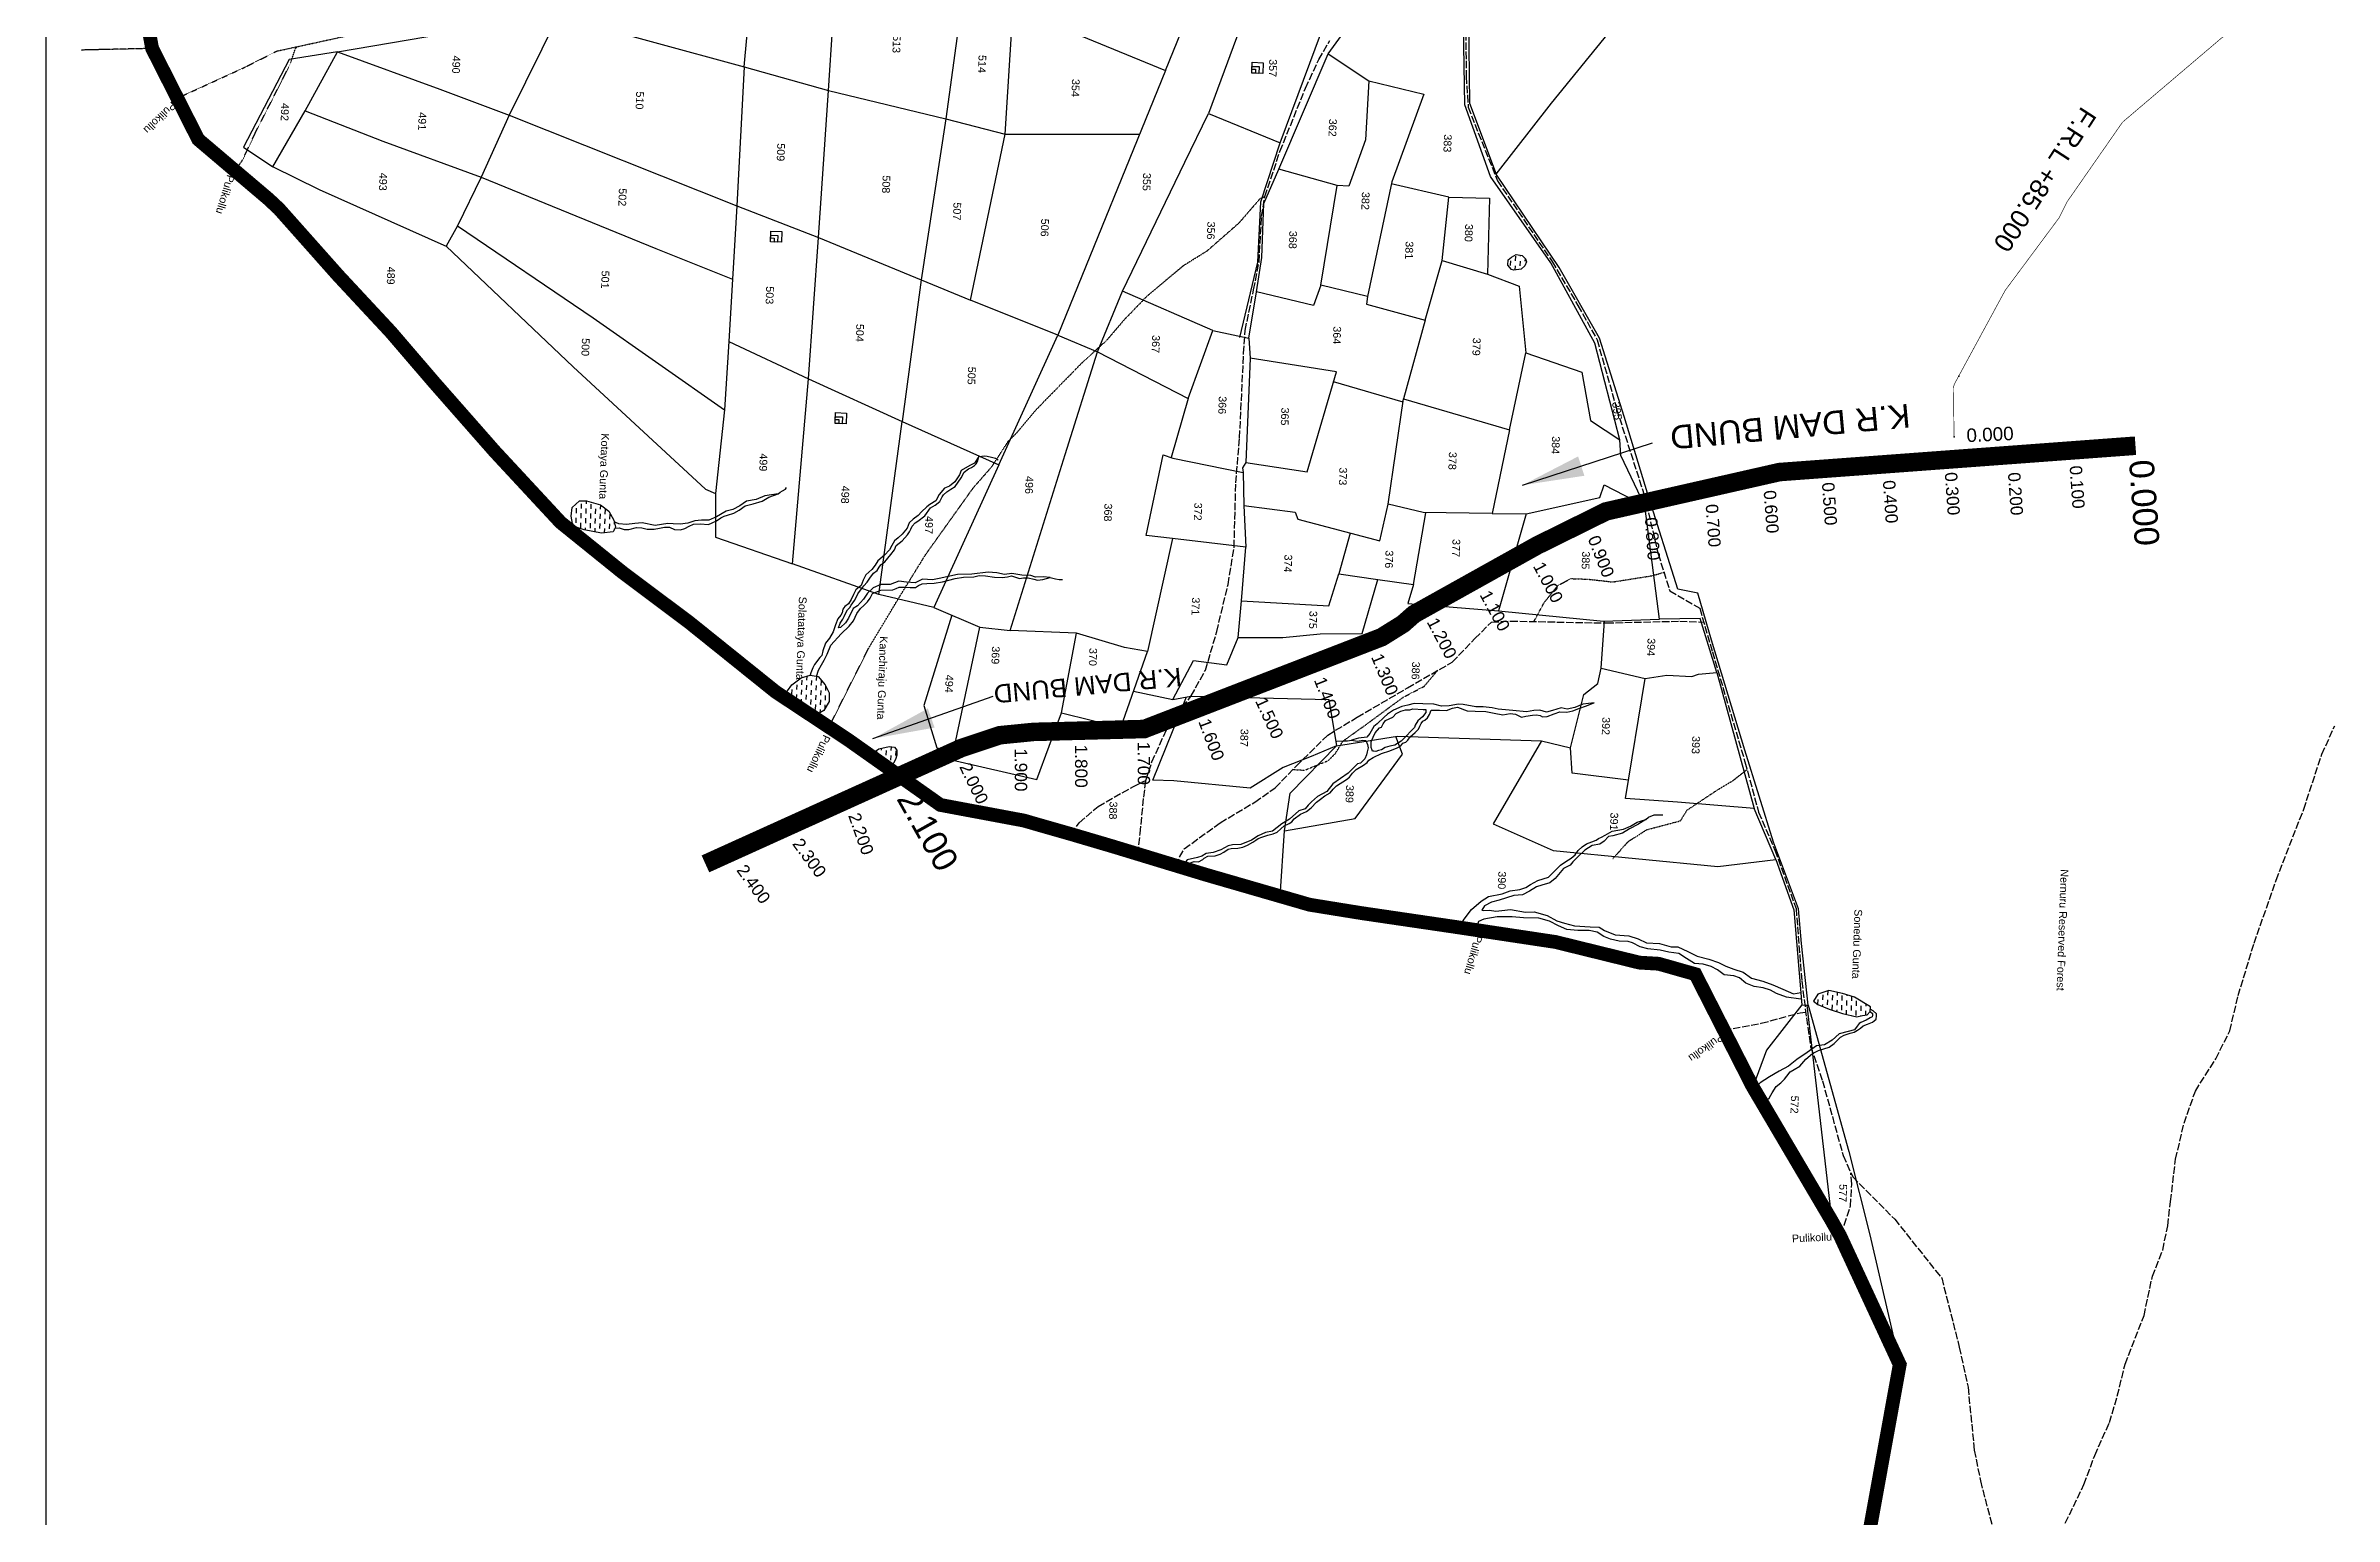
# Model space of a CAD drawing. Header units: inches. Extents: x 337143 to 343737, y 1590289 to 1599624.
# Drawn here: x 337143 to 340848, y 1593406 to 1595786 of the extents above; entities that cross this region are included whole.
import ezdxf

# ---------------------------------------------------------------- set-up
doc = ezdxf.new("R2010")
doc.units = ezdxf.units.IN
doc.header["$MEASUREMENT"] = 0
for name, pattern in [('ACAD_ISO02W100', [15, 12, -3]), ('ACAD_ISO03W100', [30, 12, -18]), ('ACAD_ISO07W100', [3, 0, -3]), ('BORDER', [1.75, 0.5, -0.25, 0.5, -0.25, 0, -0.25])]:
    doc.linetypes.add(name, pattern=pattern)
for name, color, linetype in [('BLOCK', 7, 'Continuous'), ('C LINE COO', 6, 'Continuous'), ('CARTTRACK', 30, 'ACAD_ISO02W100'), ('NALA', 4, 'Continuous'), ('SQUAREWELL', 5, 'Continuous'), ('SURVEY_BND', 7, 'Continuous'), ('WATER_BODY', 4, 'Continuous')]:
    doc.layers.add(name, color=color, linetype=linetype)
doc.layers.add('FOOTPATH', color=150, linetype='ACAD_ISO07W100', lineweight=30)
doc.layers.add('VILL_BOUNDARY', color=6, linetype='BORDER', lineweight=30)
doc.layers.add('ReservorLine_UTM44', color=7, linetype='Continuous', lineweight=30, true_color=0x9700a8)
doc.styles.get("Standard").update_dxf_attribs({"font": 'arial.ttf'})
doc.dimstyles.new('ISO-25', dxfattribs={"dimtxt": 2.5, "dimasz": 2.5, "dimexe": 1.25, "dimexo": 0.625, "dimtad": 1, "dimtxsty": 'Standard', "dimcen": 2.5, "dimadec": 0, "dimazin": 0, "dimtfac": 1, "dimtmove": 0, "dimatfit": 3, "dimfxl": 0, "dimarcsym": 0})
pattern_1 = [(268.02798, (340385.863, 1600582.354), (7.526929, -8.063744), [7.799956, -7.799956])]

msp = doc.modelspace()

# ---------------------------------------------------------------- hatches: boundary and pattern name
at = {"layer": 'WATER_BODY'}
h = msp.add_hatch(dxfattribs=at)
h.set_pattern_fill('DASH', color=256, scale=62.399649, angle=-91.972, style=0)
h.set_pattern_definition(pattern_1)
h.paths.add_polyline_path([(339531.6, 1595424.6), (339537.3, 1595429.7), (339540, 1595436.4), (339538.4, 1595441.1), (339533.1, 1595446.3), (339523.4, 1595447.9), (339515.7, 1595443.8), (339510.4, 1595439.6), (339509.9, 1595430.8), (339515.8, 1595423.7), (339519.8, 1595422.9)])
h = msp.add_hatch(dxfattribs=at)
h.set_pattern_fill('DASH', color=256, scale=62.399649, angle=-91.972, style=0)
h.set_pattern_definition(pattern_1)
h.paths.add_polyline_path([(338042.9, 1594997.2), (338061.8, 1594999.2), (338065.3, 1595007.1), (338062.5, 1595018.1), (338054.5, 1595032.8), (338041, 1595043.1), (338018.6, 1595049.4), (338006.9, 1595049.3), (337995.4, 1595038.8), (337993.6, 1595024.7), (337995.8, 1595012.7), (338000.4, 1595007.5), (338014.6, 1595002.5)])
h = msp.add_hatch(dxfattribs=at)
h.set_pattern_fill('DASH', color=256, scale=62.399649, angle=-91.972, style=0)
h.set_pattern_definition(pattern_1)
h.paths.add_polyline_path([(338392.4, 1594704.3), (338402.9, 1594710.4), (338411.1, 1594724.6), (338411.3, 1594738.8), (338404.9, 1594751.5), (338393.4, 1594765), (338380.6, 1594767.1), (338365.8, 1594763.1), (338350.7, 1594751.8), (338337, 1594732.3), (338387, 1594699.1)])
h.paths.add_polyline_path([(338509.9, 1594614.7), (338512.2, 1594619.2), (338518.7, 1594630.7), (338521, 1594638.1), (338520.6, 1594645.8), (338517.2, 1594650.6), (338508.2, 1594652.1), (338491.7, 1594648), (338477.3, 1594637.8)])
h = msp.add_hatch(dxfattribs=at)
h.set_pattern_fill('DASH', color=256, scale=62.399649, angle=-91.972, style=0)
h.set_pattern_definition(pattern_1)
h.paths.add_polyline_path([(340074.6, 1594214.4), (340084, 1594216.4), (340091.5, 1594217.8), (340096.4, 1594222.8), (340096.7, 1594230.4), (340071, 1594246.4), (340051.3, 1594252.4), (340029.4, 1594257.1), (340011.6, 1594251.3), (340004.4, 1594239.8), (340011.5, 1594234.4), (340029.8, 1594226.9), (340051.8, 1594220)])

# ---------------------------------------------------------------- linework, layer by layer
at = {"layer": 'BLOCK', "color": 1, "const_width": 1}
msp.add_lwpolyline([(341027.8, 1595969.5), (340836.5, 1595910.3, 0.070384), (340831.4, 1595907.9), (340667.1, 1595800, 0.030878), (340665.2, 1595798.6), (340506.6, 1595663.8, 0.064773), (340503.2, 1595660), (340415.8, 1595534.4, 0.035877), (340414.3, 1595531.9), (340402.9, 1595509, -0.043724), (340401.1, 1595506.1), (340315.7, 1595391.2, 0.03548), (340314.2, 1595388.8), (340233.6, 1595240.2, 0.128082), (340231.2, 1595230.4), (340232.1, 1595153.2)], format="xyb", dxfattribs=at)
at = {"layer": 'BLOCK', "color": 5, "const_width": 30}
msp.add_lwpolyline([(338383.7, 1594540.1), (338624.6, 1594649.1), (338687.3, 1594670.1), (338742.2, 1594675.5), (338921.4, 1594680.2), (339305.6, 1594828.8), (339340.1, 1594850.3), (339357.9, 1594866), (339557.2, 1594977.2), (339668.9, 1595032.4), (339949.4, 1595096), (340519.8, 1595138.2)], dxfattribs=at)
at = {"layer": 'BLOCK', "color": 2}
for p in [(340239.6, 1595251.2), (340232.1, 1595153.2), (338716.4, 1594673), (338816.2, 1594677.5), (338620.3, 1594647.1), (338529.2, 1594605.9), (338438.1, 1594564.7), (338347, 1594523.5), (338255.9, 1594482.2)]:
    msp.add_point(p, dxfattribs=at)
at = {"layer": 'C LINE COO', "color": 0}
msp.add_lwpolyline([(337143.2, 1599624.3), (337143.2, 1590289), (343736.8, 1590289), (343736.8, 1599624.3), (337143.2, 1599624.3)], dxfattribs=at)
at = {"layer": 'CARTTRACK'}
for points in [[(339441.4, 1595881.5), (339442.3, 1595736.3), (339445.8, 1595686.8), (339456.5, 1595659), (339493, 1595567.6), (339581.5, 1595436.7), (339623.4, 1595365.7), (339654.4, 1595310.1), (339685.9, 1595198), (339730.4, 1595059.4), (339753.2, 1594963.7), (339771.9, 1594904), (339820.4, 1594875.5), (339840.9, 1594805.3), (339893.6, 1594627.1), (339915.7, 1594545.8), (339942.2, 1594484), (339976.4, 1594389.8), (339985.6, 1594272), (339993.1, 1594212.5), (340000, 1594165.9), (340019.2, 1594110.8), (340052.5, 1593989.9), (340068.1, 1593955.2), (340136, 1593887), (340202, 1593804.1), (340212.1, 1593791.8), (340240.6, 1593680), (340254.7, 1593614.8), (340264.9, 1593513), (340274.8, 1593463.2), (340298.9, 1593371.1)], [(338803.3, 1594510), (338815.8, 1594528.4), (338846.5, 1594555), (338904.1, 1594587.4), (338924.1, 1594597.1), (338933.6, 1594627), (338960.9, 1594686.8), (338983.2, 1594715.1), (338997.1, 1594733.8), (339020.3, 1594775.2), (339038.7, 1594837.8), (339057, 1594914.3), (339066.8, 1594974.5), (339069.6, 1595078.4), (339075.6, 1595151.5), (339082.2, 1595288.2), (339084.6, 1595325.1), (339098.3, 1595391), (339107.1, 1595435.9), (339111.3, 1595509.7), (339116.6, 1595542), (339140.9, 1595614.9), (339182.4, 1595717.4), (339203.9, 1595763.8), (339221.5, 1595794.7)], [(338971.4, 1594459.5), (338986, 1594486.4), (339044.3, 1594528.4), (339100.2, 1594562), (339133.3, 1594585), (339167.3, 1594620.2), (339218.3, 1594670.4), (339266.1, 1594699.3), (339347.4, 1594746.7), (339419.8, 1594788.5), (339456.3, 1594826.6), (339483.3, 1594853.2), (339514.2, 1594854.8), (339669.3, 1594851.8), (339788.3, 1594854.8), (339826.9, 1594853.1)], [(340412.2, 1593395.1), (340442.3, 1593457.4), (340459.8, 1593504.6), (340483.5, 1593557.7), (340496.4, 1593600.7), (340508.9, 1593652.2), (340539.6, 1593730.8), (340553.1, 1593794.4), (340569.8, 1593836.9), (340577.9, 1593876.3), (340582.6, 1593915.7), (340590.7, 1593983.8), (340604.5, 1594042.3), (340622.7, 1594094.1), (340655.8, 1594146.3), (340678.5, 1594191.5), (340692, 1594248.8), (340717.7, 1594333.4), (340753.6, 1594435.5), (340798.1, 1594550.3), (340827.5, 1594639.4), (340848.3, 1594685.6)], [(338911, 1594477.8), (338914.7, 1594510.9), (338920.5, 1594569.7), (338924.1, 1594597.1)], [(339859.6, 1594192.7), (339920.1, 1594203.9), (339982.8, 1594221), (339991.9, 1594221.8)], [(340045.2, 1593864.3), (340054.1, 1593877.3), (340064.4, 1593908), (340066.6, 1593943.6), (340065, 1593962.1)]]:
    msp.add_lwpolyline(points, dxfattribs=at)
at = {"layer": 'FOOTPATH', "ltscale": 0.002}
for points in [[(337356.2, 1595701.2), (337466.1, 1595751.5), (337517, 1595777.3), (337619.1, 1595799.5), (337764.8, 1595835), (337857.7, 1595855.7), (337919.9, 1595892.2), (337999.3, 1595956.1), (338039.9, 1595989.2), (338061.4, 1596026.2)], [(337449.7, 1595583.7), (337462, 1595601.3), (337483.4, 1595646.9), (337519.4, 1595717.7), (337532, 1595742.7), (337539.7, 1595758.2), (337547, 1595780.7), (337549.9, 1595784.4)], [(338410.9, 1594683.3), (338474.7, 1594810), (338521.3, 1594887.8), (338567.7, 1594962.9), (338644.9, 1595070.9), (338674.3, 1595104.4), (338701.1, 1595145.7), (338714.8, 1595159.3), (338746.6, 1595197.3), (338822.6, 1595274.9), (338860.9, 1595309.6), (338889.1, 1595342.7), (338926.4, 1595381.3), (338985.1, 1595430.5), (339023.3, 1595454.2), (339075.2, 1595499.7), (339109.4, 1595539.2), (339116.6, 1595542)], [(339552.1, 1594854.1), (339568.5, 1594884.5), (339591.6, 1594913.2), (339612.2, 1594923.6), (339640.5, 1594922.6), (339679.6, 1594918.2), (339743.4, 1594928.3), (339762.5, 1594933.8)], [(339161.9, 1594614.6), (339180.8, 1594613.5), (339219.5, 1594629.2), (339230.7, 1594640.6), (339243.2, 1594660.8), (339279.2, 1594686.6), (339340.9, 1594731.9), (339374.4, 1594749.3), (339396.2, 1594774.9)], [(339680, 1594470.5), (339704.9, 1594498.3), (339734.9, 1594517.3), (339789.4, 1594531.7), (339800.1, 1594549.1), (339849.9, 1594582.2), (339874.3, 1594596.8), (339897, 1594614.6)]]:
    msp.add_lwpolyline(points, dxfattribs=at)
at = {"layer": 'NALA'}
for points in [[(338390.9, 1594765.4), (338393.8, 1594775.4), (338399, 1594784), (338403.3, 1594791.4), (338407.9, 1594801.4), (338414, 1594816), (338430.6, 1594834.3), (338443.6, 1594846.9), (338450.6, 1594855), (338456.2, 1594867.1), (338461.8, 1594875), (338467.6, 1594879.9), (338473.6, 1594886.2), (338477.4, 1594892.2), (338481.5, 1594899.6), (338495, 1594904.8), (338514.1, 1594905.3), (338519.8, 1594907.8), (338524.5, 1594909.6), (338530.8, 1594909.6), (338535.9, 1594909.5), (338542.4, 1594909.2), (338545.8, 1594909.1), (338551, 1594909.4), (338555.8, 1594912.4), (338561.9, 1594915.1), (338569.3, 1594915.9), (338581.1, 1594916.2), (338594.9, 1594918.6), (338615.4, 1594924), (338628.7, 1594925.8), (338645.2, 1594926.3), (338654.3, 1594928.5), (338664.3, 1594928.1), (338678.8, 1594925.8), (338691.1, 1594925.4), (338700.1, 1594926.5), (338706.7, 1594928.2), (338719.6, 1594924), (338726, 1594925.1), (338733.3, 1594924.9), (338742.5, 1594922.7), (338748.7, 1594921.2), (338757.4, 1594922), (338768.8, 1594925.2), (338757.6, 1594926.6), (338745.3, 1594925.9), (338737.8, 1594928.5), (338723.4, 1594929.2), (338706.8, 1594932.1), (338694.9, 1594930), (338682.6, 1594933.1), (338668.6, 1594934), (338642, 1594931), (338619.2, 1594930.1), (338589.4, 1594923.7), (338578.7, 1594921.4), (338562.2, 1594922.6), (338550.5, 1594917), (338536.4, 1594918.1), (338524.2, 1594919.2), (338510, 1594914.3), (338495.1, 1594914), (338482.6, 1594908.5), (338473.5, 1594900), (338467, 1594890.4), (338457.4, 1594879.6), (338450.3, 1594875.1), (338442.4, 1594859.5), (338437.6, 1594852), (338429.8, 1594844.7), (338426.5, 1594843.7), (338429.2, 1594851.3), (338433.4, 1594858), (338435.8, 1594862.3), (338438, 1594867.1), (338440.9, 1594873.1), (338444.5, 1594877.1), (338446.9, 1594880.8), (338452.2, 1594888), (338456.1, 1594895), (338457.8, 1594898.7), (338461.8, 1594905), (338464.1, 1594907.5), (338465.7, 1594909.5), (338467.5, 1594911.9), (338472.8, 1594918), (338477.2, 1594924.4), (338483.1, 1594932.3), (338488.9, 1594936.9), (338492.1, 1594942.2), (338494.7, 1594946), (338501.2, 1594950.6), (338511, 1594962.4), (338516.9, 1594970.4), (338520, 1594977.4), (338529.7, 1594984.8), (338538.1, 1594994.7), (338541.2, 1594999.5), (338543.4, 1595003.8), (338545.9, 1595008.3), (338550.4, 1595013.7), (338554.9, 1595016.3), (338565.9, 1595025), (338575.3, 1595037.9), (338582.7, 1595042.7), (338590.3, 1595048.6), (338594.1, 1595056.2), (338596.3, 1595059.3), (338601.8, 1595064.3), (338608.4, 1595068.3), (338615.2, 1595072.6), (338625.2, 1595086.5), (338629.9, 1595095.6), (338636.9, 1595101.4), (338641.5, 1595103.4), (338646.3, 1595106.4), (338649.4, 1595109.4), (338652.1, 1595114.2), (338653.3, 1595121), (338646.6, 1595110.6), (338639.1, 1595106.6), (338625.1, 1595098.5), (338622, 1595091.8), (338614.9, 1595080.4), (338606.3, 1595073.1), (338598, 1595069.9), (338589.5, 1595059.5), (338584.1, 1595049.4), (338574.2, 1595043.8), (338569.3, 1595039.7), (338561, 1595031.6), (338555.4, 1595025.8), (338547.2, 1595020), (338540.9, 1595013.7), (338537.6, 1595005.1), (338529.2, 1594995.6), (338523, 1594989.6), (338517, 1594984.7), (338512.8, 1594977), (338508.8, 1594970.3), (338500.8, 1594961.6), (338490, 1594952.4), (338485.8, 1594945.3), (338480.6, 1594938.4), (338470.8, 1594929.5), (338466.3, 1594921.3), (338462.9, 1594912.4), (338454.7, 1594905.3), (338450.6, 1594897.7), (338446.8, 1594889.9), (338442.5, 1594883), (338436.9, 1594878.4), (338433.6, 1594874), (338432.2, 1594868.1), (338430.3, 1594864.2), (338425.5, 1594858.5), (338421.6, 1594848.7), (338417.7, 1594837.3), (338411.9, 1594827.4), (338405.2, 1594819.3), (338401, 1594806.5), (338399.3, 1594799.4), (338396.4, 1594796), (338387.8, 1594784.7), (338384.8, 1594779), (338381.8, 1594771.3), (338380.6, 1594767.1)], [(338653.3, 1595121), (338653.3, 1595121), (338662.6, 1595122.4), (338666.8, 1595121.7), (338674.3, 1595120.3), (338680.4, 1595118.4), (338685.1, 1595116)], [(338064.5, 1595005.3), (338071.5, 1595005.8), (338079.6, 1595003.1), (338087, 1595003.2), (338099.6, 1595006.4), (338107.9, 1595005.7), (338116.6, 1595003.4), (338127.8, 1595003.6), (338136.6, 1595005), (338144.9, 1595007.1), (338152.8, 1595006.9), (338161.2, 1595002.9), (338170.7, 1595002.6), (338177.5, 1595004.7), (338184.8, 1595008.3), (338191.5, 1595011.6), (338202.3, 1595012), (338215.8, 1595011.1), (338222, 1595013.6), (338228.8, 1595017), (338236.2, 1595022), (338241.4, 1595024.8), (338246.9, 1595026.1), (338257.2, 1595029.4), (338265.6, 1595034.5), (338275.2, 1595041.4), (338288.2, 1595044.8), (338302.8, 1595048.7), (338313.9, 1595055.4), (338329, 1595060.8), (338306.9, 1595057.7), (338293, 1595051.5), (338277.7, 1595048.9), (338266.7, 1595041.3), (338255.3, 1595035.5), (338244.5, 1595032.6), (338228.8, 1595023.8), (338216.6, 1595018), (338204.7, 1595018.4), (338193.7, 1595017), (338182.3, 1595013.1), (338170.3, 1595011.7), (338158.8, 1595012.1), (338150.2, 1595012.8), (338129.8, 1595009.6), (338108.6, 1595013.9), (338096.8, 1595012.6), (338083.1, 1595011.2), (338071, 1595012.2), (338063.2, 1595015.4)], [(338329, 1595060.8), (338331.8, 1595063.5), (338335.6, 1595065.7), (338340.7, 1595068.4), (338342.3, 1595070.8)], [(338768.8, 1594925.2), (338777.9, 1594923.5), (338783.8, 1594922.4), (338788.8, 1594922)], [(338988.9, 1594454.1), (338994.1, 1594461.9), (338997.4, 1594464.4), (339002.1, 1594465.5), (339008.9, 1594465.4), (339016.2, 1594469.1), (339018.5, 1594471.2), (339024.3, 1594474.3), (339035.9, 1594475), (339044.4, 1594477.8), (339050.2, 1594480.8), (339057.2, 1594485.5), (339061.9, 1594487), (339073, 1594487.1), (339081, 1594488.9), (339088.7, 1594492), (339097, 1594496.9), (339101.9, 1594500.3), (339105.9, 1594503.1), (339111.7, 1594505.3), (339121.2, 1594508.2), (339129.8, 1594510.5), (339136.3, 1594513.5), (339142.5, 1594518.4), (339148, 1594523.7), (339156.1, 1594527.2), (339160.1, 1594529.8), (339164, 1594534.9), (339174, 1594542.2), (339183.8, 1594546.7), (339191.4, 1594552.5), (339200.2, 1594561.6), (339206.8, 1594566.4), (339213.7, 1594571.8), (339222, 1594576.9), (339227.2, 1594582.9), (339232.5, 1594588.2), (339248.6, 1594598.7), (339253.7, 1594602.3), (339258.2, 1594608.9), (339264.5, 1594614.7), (339276.1, 1594621.7), (339281.9, 1594626.1), (339284.8, 1594629.6), (339291.9, 1594634.2), (339305.6, 1594640.3), (339319, 1594645), (339330.6, 1594649.8), (339336.5, 1594652.9), (339339.9, 1594657.2), (339344.9, 1594659), (339348, 1594662.1), (339351.7, 1594667.3), (339359.8, 1594674.3), (339365.4, 1594680.2), (339367.4, 1594684.9), (339369.5, 1594688.9), (339372.3, 1594692.9), (339375.6, 1594694.6), (339379.7, 1594698.1), (339382.8, 1594703.9), (339385.7, 1594710.8), (339399.2, 1594710.7), (339410.6, 1594710.3), (339420.4, 1594714.1), (339428.4, 1594715.4), (339444, 1594709.8), (339457.2, 1594709), (339474.1, 1594708.7), (339487.6, 1594705.8), (339502, 1594703), (339513.5, 1594705.2), (339522.1, 1594704.3), (339531.7, 1594699.4), (339539.2, 1594701.1), (339549.6, 1594702.8), (339556.5, 1594703.1), (339562, 1594701.9), (339566.2, 1594700), (339573.7, 1594700.4), (339584.9, 1594704.9), (339594.1, 1594708.1), (339605.3, 1594707.6), (339615.3, 1594709.8), (339624.9, 1594713.6), (339637.2, 1594717.7), (339643.7, 1594720.4), (339649.6, 1594722.8), (339631.1, 1594720.6), (339618.5, 1594714.8), (339606.1, 1594712.2), (339596, 1594714.2), (339582, 1594710.1), (339572.5, 1594707.5), (339561.4, 1594710.8), (339551.9, 1594710), (339540.2, 1594707.8), (339517.9, 1594710.3), (339505.9, 1594711), (339494.1, 1594712.2), (339484.7, 1594714.5), (339470.1, 1594716.2), (339458.2, 1594715.9), (339437.8, 1594720.1), (339429.9, 1594720.4), (339414.8, 1594717.8), (339402.4, 1594717.3), (339389.8, 1594720.4), (339372.3, 1594721), (339358.1, 1594721.5), (339348.2, 1594718.6), (339338.2, 1594716.6), (339325, 1594710.5), (339314.9, 1594704.3), (339309.9, 1594699.1), (339298.3, 1594688.6), (339292.8, 1594684.5), (339286.3, 1594672.7), (339281.4, 1594667.1), (339268.3, 1594665.6), (339257, 1594662), (339266.6, 1594660.7), (339274.9, 1594662.3), (339279.9, 1594661.8), (339282.5, 1594655.1), (339283.7, 1594649.7), (339282.4, 1594643.3), (339280.8, 1594638.5), (339278.3, 1594632.1), (339271.2, 1594624.7), (339266.5, 1594623.6), (339258.9, 1594616.1), (339251.3, 1594608.8), (339226.5, 1594591.4), (339217, 1594579.1), (339201.8, 1594571.2), (339192.2, 1594562.6), (339186.7, 1594556.8), (339182, 1594551.2), (339171.7, 1594547.8), (339156.5, 1594534.3), (339144, 1594526.6), (339128.9, 1594515), (339117.6, 1594512.5), (339105.8, 1594507.1), (339094.9, 1594500.1), (339077.5, 1594493.5), (339063.9, 1594493), (339057.3, 1594491.3), (339045.2, 1594484.5), (339032.6, 1594480.5), (339021.3, 1594478.9), (339014.4, 1594474.2), (339007.7, 1594472.3), (338990.9, 1594468.6), (338981.1, 1594456.5)], [(339288.4, 1594650.1), (339288.7, 1594659.3), (339291.9, 1594666.9), (339295.1, 1594674.2), (339301.9, 1594681.9), (339305.2, 1594683.4), (339308.2, 1594688.3), (339311.6, 1594694), (339323.7, 1594699.3), (339329, 1594705.5), (339336.4, 1594709.1), (339344, 1594711), (339351.3, 1594711.4), (339356.1, 1594712.9), (339372.9, 1594712), (339377.1, 1594711.9), (339376.9, 1594706.8), (339371.6, 1594699.9), (339367.8, 1594696.6), (339364, 1594693.5), (339360, 1594686.5), (339359, 1594682.8), (339354.3, 1594678.4), (339344.3, 1594667.3), (339337.4, 1594660.3), (339327, 1594653.8), (339318.8, 1594652.3), (339311.4, 1594650.5), (339305.5, 1594646.5), (339300.5, 1594645.5), (339296.2, 1594643.9), (339292.9, 1594644.2), (339290.8, 1594644.4), (339290.1, 1594645.7), (339288.4, 1594650.1)], [(339233.3, 1594660.4), (339243.2, 1594660.8), (339250.5, 1594661), (339257, 1594662)], [(339733.1, 1594533.7), (339737.3, 1594537.3), (339746.7, 1594541.2), (339755.9, 1594541.3), (339760.9, 1594541.1)], [(339431.1, 1594359), (339439.4, 1594372.5), (339451.1, 1594388.3), (339466.7, 1594401.7), (339478.8, 1594408.9), (339500.5, 1594413.6), (339513.7, 1594418.3), (339529.3, 1594420.5), (339538.8, 1594423.8), (339546.6, 1594428.7), (339558.6, 1594435), (339575.7, 1594440.2), (339586.4, 1594451.1), (339595.2, 1594459.9), (339603.9, 1594466), (339612.6, 1594471.2), (339618.6, 1594476.8), (339623.7, 1594483.6), (339630.3, 1594489.7), (339637.1, 1594494.1), (339645.7, 1594497.7), (339652.8, 1594500.5), (339656.5, 1594502.8), (339661.5, 1594505.4), (339667.3, 1594508.2), (339678.7, 1594514.6), (339697, 1594518.2), (339708.4, 1594523), (339719.3, 1594529.6), (339733.1, 1594533.7), (339720.4, 1594525.9), (339706.7, 1594518.4), (339695.7, 1594511.4), (339679.8, 1594507.2), (339672.7, 1594506), (339665.6, 1594498.7), (339658.7, 1594494), (339646.6, 1594491.6), (339634.5, 1594484.3), (339623.5, 1594473.9), (339615.2, 1594465.3), (339610.8, 1594459.8), (339599.9, 1594454.3), (339586.7, 1594438.4), (339577.6, 1594431.3), (339564.7, 1594427.2), (339556.2, 1594425), (339544.8, 1594417.5), (339533.4, 1594412), (339519.6, 1594411), (339495.6, 1594403.1), (339483.5, 1594399.9), (339471.8, 1594393.8), (339467.9, 1594387.2), (339470.9, 1594386.3), (339480, 1594386.8), (339490.2, 1594385.6), (339500.3, 1594386.4), (339513.9, 1594388.3), (339538.3, 1594383.5), (339552.4, 1594384.5), (339573.3, 1594378.6), (339589, 1594369.6), (339601.3, 1594365.8), (339617.7, 1594361.6), (339643, 1594360.3), (339657.5, 1594359.7), (339666.4, 1594354.2), (339683.4, 1594347), (339705.9, 1594345.5), (339720.7, 1594340.7), (339734.1, 1594334.3), (339755.3, 1594332.9), (339774.1, 1594327.5), (339784.8, 1594327.8), (339801.4, 1594320.3), (339816.5, 1594312.7), (339835.3, 1594307.5), (339851.1, 1594302.2), (339862.7, 1594296.3), (339875.7, 1594291.6), (339890.7, 1594286.8), (339904.5, 1594276.8), (339922.4, 1594271.9), (339938.8, 1594266.3), (339955, 1594259.1), (339972, 1594251.6), (339984.2, 1594253.8)], [(339983.9, 1594242.7), (339960.8, 1594246), (339944.8, 1594252.3), (339934.9, 1594257.5), (339923.1, 1594261.5), (339908.6, 1594263.7), (339895.3, 1594269), (339884.8, 1594277.6), (339875.7, 1594280.6), (339860.1, 1594282.3), (339849.2, 1594290.2), (339839, 1594295.7), (339826.1, 1594299.7), (339812.2, 1594300.8), (339799.2, 1594308.6), (339786.6, 1594316.7), (339770.3, 1594318.9), (339756.6, 1594322.3), (339736.4, 1594324.3), (339724.1, 1594327.9), (339711.5, 1594334.2), (339704.4, 1594336.2), (339690.1, 1594336.7), (339675.9, 1594340.3), (339665.1, 1594344.3), (339654.4, 1594351.2), (339641.6, 1594353.9), (339623, 1594354), (339605.1, 1594355.8), (339591.9, 1594361.4), (339577.5, 1594369.2), (339560.2, 1594374), (339535, 1594374.7), (339516.8, 1594376.2), (339492.5, 1594376.2), (339471, 1594372.5), (339462.2, 1594368.8), (339457.6, 1594355)], [(340096.4, 1594222.8), (340100.2, 1594219.9), (340100.1, 1594216.6), (340099.4, 1594214.2), (340096.2, 1594212.8), (340089.8, 1594209.1), (340081, 1594205.2), (340078.5, 1594203.4), (340075.4, 1594199.1), (340070.8, 1594193.5), (340060.7, 1594190.9), (340046, 1594186.7), (340034.9, 1594176.5), (340022.2, 1594169.2), (340009.4, 1594167.2), (339994.3, 1594156.8), (339977.9, 1594145.3), (339964.1, 1594134.8), (339948.8, 1594126.4), (339933.5, 1594117.1), (339918.4, 1594107.8), (339908, 1594098.3)], [(339922.8, 1594073.1), (339928.2, 1594078.7), (339932.7, 1594082.8), (339935.5, 1594087.5), (339937.9, 1594091.4), (339944, 1594101.7), (339951.7, 1594107.6), (339957.7, 1594113.7), (339961.2, 1594118.6), (339967, 1594125.2), (339973.4, 1594129.1), (339982.3, 1594134.7), (339992.3, 1594145.7), (340002.8, 1594155), (340012.9, 1594159.7), (340030, 1594165.2), (340038, 1594171), (340043.2, 1594176.6), (340048.2, 1594181.4), (340054.2, 1594184.9), (340063.8, 1594187.8), (340070.5, 1594189.4), (340076, 1594192.9), (340080.7, 1594196.1), (340084.9, 1594199.9), (340092, 1594202.4), (340099.9, 1594205.8), (340102.7, 1594207.8), (340105.8, 1594210.8), (340105.8, 1594210.8), (340106.4, 1594216.2), (340106.5, 1594219.1), (340101.1, 1594224.3), (340096.6, 1594226.6)]]:
    msp.add_lwpolyline(points, dxfattribs=at)
at = {"layer": 'ReservorLine_UTM44', "color": 5}
msp.add_lwpolyline([(338211, 1594461.9, 30, 30, 0), (338624.6, 1594649.1, 30, 30, 0), (338687.3, 1594670.1, 30, 30, 0), (338742.2, 1594675.5, 30, 30, 0), (338921.4, 1594680.2, 30, 30, 0), (339305.6, 1594828.8, 30, 30, 0), (339340.1, 1594850.3, 30, 30, 0), (339357.9, 1594866, 30, 30, 0), (339557.2, 1594977.2, 30, 30, 0), (339668.9, 1595032.4, 30, 30, 0), (339949.4, 1595096, 30, 30, 0), (340525.8, 1595138.7, 0, 0, 0)], format="xyseb", dxfattribs=at)
at = {"layer": 'SQUAREWELL'}
for points in [[(339113.9, 1595758.6), (339113.3, 1595741.1), (339095.3, 1595741.7), (339095.9, 1595759.2)], [(339107.3, 1595752.3), (339106.9, 1595741.3), (339095.3, 1595741.7), (339095.7, 1595752.6)], [(339101.4, 1595747.9), (339101.2, 1595741.5), (339095.3, 1595741.7), (339095.5, 1595748.2)], [(338334.9, 1595485.4), (338334.3, 1595467.9), (338316.3, 1595468.5), (338316.9, 1595486)], [(338328.3, 1595479), (338327.9, 1595468.1), (338316.3, 1595468.5), (338316.7, 1595479.4)], [(338322.4, 1595474.7), (338322.2, 1595468.3), (338316.3, 1595468.5), (338316.5, 1595474.9)], [(338439.4, 1595191.5), (338438.8, 1595174.1), (338420.8, 1595174.7), (338421.4, 1595192.2)], [(338432.8, 1595185.2), (338432.4, 1595174.3), (338420.8, 1595174.7), (338421.2, 1595185.6)], [(338426.9, 1595180.9), (338426.7, 1595174.5), (338420.8, 1595174.7), (338421.1, 1595181.1)]]:
    msp.add_lwpolyline(points, close=True, dxfattribs=at)
at = {"layer": 'SURVEY_BND'}
for points in [[(339090.6, 1595312.6), (339102.8, 1595387.9), (339111.5, 1595443.4), (339114.7, 1595530.5), (339139.3, 1595586.2), (339219.1, 1595772.7), (339309.7, 1595898), (339339.6, 1595948.6), (339362, 1596007.6)], [(339414.1, 1595540.9), (339480.4, 1595539.3), (339476.7, 1595416.2), (339528.1, 1595396.7), (339539, 1595289.2), (339629.5, 1595257.6), (339643.5, 1595179.7), (339691.1, 1595148.2), (339650.8, 1595304.7), (339579.5, 1595434.5), (339482, 1595574.4), (339440.2, 1595690.6), (339434.6, 1596009.8)], [(339698.4, 1595988.6), (339559.2, 1595998.6), (339483.4, 1596003.4), (339456.3, 1596010.5), (339447.2, 1595858.3), (339445.9, 1595829.2), (339448, 1595693.2), (339490.8, 1595578), (339580.6, 1595693.1), (339727.1, 1595874), (339817.8, 1595987.4), (339834.9, 1596009.6)], [(338040.1, 1595980.5), (337972.9, 1595834), (338273.5, 1595752), (338291.1, 1595939.9)], [(338273.5, 1595752), (338410.1, 1595713.8), (338424, 1595927.5)], [(338849.4, 1595931.9), (338796.8, 1595811.3), (338955.5, 1595745.9), (339007.3, 1595873.7)], [(338708.4, 1595839.6), (338627.1, 1595865.2), (338600.4, 1595667.7), (338696.3, 1595642.8)], [(338696.3, 1595642.8), (338708.4, 1595839.6), (338796.8, 1595811.3)], [(339090.5, 1595852.9), (339025.1, 1595676.4), (339141.2, 1595629), (339208.4, 1595808.5)], [(337615.5, 1595776.3), (337926.6, 1595829.2), (337972.9, 1595834)], [(337972.9, 1595834), (337893.4, 1595673.7), (338261.6, 1595527)], [(337615.5, 1595776.3), (337537, 1595763.8), (337463.4, 1595622.1), (337510.9, 1595590.2)], [(337563.1, 1595680.9), (337615.5, 1595776.3), (337781.1, 1595715.8), (337893.4, 1595673.7)], [(339219.1, 1595772.7), (339284.9, 1595729.4), (339279.3, 1595633.8), (339252.3, 1595559), (339233.6, 1595559.6), (339139.3, 1595586.2)], [(338273.5, 1595752), (338261.6, 1595527), (338394.1, 1595475.6)], [(338955.5, 1595745.9), (338781.2, 1595317.8), (338845.8, 1595290.6), (338885.9, 1595389), (338987.1, 1595597.8), (339025.1, 1595676.4)], [(339284.9, 1595729.4), (339373.9, 1595707.5), (339321.8, 1595565.6), (339282.8, 1595380), (339207.1, 1595398.7), (339233.6, 1595559.6)], [(338394.1, 1595475.6), (338410.1, 1595713.8), (338600.4, 1595667.7)], [(337792.7, 1595460.5), (337586.2, 1595553), (337510.9, 1595590.2), (337563.1, 1595680.9), (337689, 1595631.7), (337847.8, 1595573.4)], [(337893.4, 1595673.7), (337847.8, 1595573.4), (338130.8, 1595458.1), (338254.7, 1595408)], [(338600.4, 1595667.7), (338560.2, 1595407.2), (338640.2, 1595374)], [(338781.2, 1595317.8), (338640.2, 1595374), (338696.3, 1595642.8), (338913.5, 1595642.7)], [(339076, 1595314), (339105, 1595435.7), (339110.2, 1595533.3), (339141.2, 1595629)], [(337847.8, 1595573.4), (337809.7, 1595494.3), (338029.3, 1595345.9), (338242.1, 1595196.8)], [(339282.8, 1595380), (339281.1, 1595367.5), (339375.9, 1595342), (339403.3, 1595438.7), (339414.1, 1595540.9), (339321.1, 1595562.7)], [(339985.6, 1594233.9), (339995.9, 1594233.4), (339985.3, 1594333.3), (339980.1, 1594389), (339940, 1594497.1), (339893.3, 1594645.7), (339839.5, 1594824.2), (339817.5, 1594899.8), (339785.2, 1594906.3), (339736.1, 1595061.8), (339698, 1595185.7), (339658.1, 1595313), (339593.1, 1595427), (339490.8, 1595578)], [(338261.6, 1595527), (338248.8, 1595307.3), (338378.1, 1595246.8)], [(337809.7, 1595494.3), (337791.5, 1595461.6), (337996.9, 1595266.3), (338210.9, 1595068.5), (338227.3, 1595061.4)], [(338378.1, 1595246.8), (338394.1, 1595475.6), (338560.2, 1595407.2)], [(339403.3, 1595438.7), (339476.7, 1595416.2)], [(338560.2, 1595407.2), (338529.2, 1595178), (338685.9, 1595108), (338781.2, 1595317.8)], [(339207.1, 1595398.7), (339195.2, 1595365.5), (339102.8, 1595387.9)], [(338992.3, 1595215.1), (339032.5, 1595325.1), (338885.9, 1595389)], [(339032.5, 1595325.1), (339090.6, 1595312.6), (339093, 1595280.6), (339085.5, 1595111.4), (339080.5, 1595102.9), (339081.5, 1595095.3)], [(339375.9, 1595342), (339341.1, 1595214.3), (339512.7, 1595164.3), (339539, 1595289.2)], [(338248.8, 1595307.3), (338242.1, 1595196.8), (338227.3, 1595061.4), (338227.4, 1594990.9), (338352.1, 1594947.5)], [(338685.9, 1595108), (338580.5, 1594876.6), (338655.2, 1594845.2), (338704.2, 1594839.4), (338793.3, 1595124.7), (338845.8, 1595290.6)], [(338845.8, 1595290.6), (338992.3, 1595215.1), (338964.9, 1595119.5)], [(338491.5, 1594898), (338352.1, 1594947.5), (338378.1, 1595246.8), (338529.2, 1595178)], [(339085.5, 1595111.4), (339185.1, 1595096.4), (339232.3, 1595258.4), (339093, 1595280.6)], [(339340.4, 1595209.4), (339227.6, 1595242.1)], [(339484.6, 1595028.8), (339372.9, 1595030.4), (339316.3, 1595044.2), (339341.1, 1595214.3)], [(338580.5, 1594876.6), (338491.5, 1594898), (338529.2, 1595178)], [(339512.7, 1595164.3), (339484.6, 1595028.8), (339539.5, 1595028.4), (339658.9, 1595055), (339665.6, 1595075.6), (339731.5, 1595041.3), (339692.8, 1595123), (339691.1, 1595148.2)], [(338966.9, 1594988.3), (338924.5, 1594993.4), (338952.1, 1595124), (338967.4, 1595118.7), (339081.5, 1595095.3), (339082.5, 1595041.9), (339085.7, 1594974.5)], [(339082.5, 1595041.9), (339165.8, 1595031), (339169.8, 1595019.7), (339302.6, 1594984.6), (339316.3, 1595044.2)], [(339254.5, 1594997.3), (339236.4, 1594931.3), (339299.3, 1594922), (339357.3, 1594913.8), (339377.3, 1595030.3)], [(339539.5, 1595028.4), (339494.9, 1594871.2), (339664.8, 1594854.9), (339755.6, 1594858), (339731.5, 1595041.3)], [(338903.9, 1594741.4), (338967.8, 1594728.2), (339001.2, 1594790.8), (339055.2, 1594783.8), (339073.6, 1594828.5), (339078.5, 1594887.9), (339085.7, 1594974.5), (338966.9, 1594988.3), (338926.4, 1594805.5)], [(339073.6, 1594828.5), (339145.5, 1594828.2), (339205.8, 1594834.3), (339274, 1594834.6), (339299.3, 1594922)], [(339078.5, 1594887.9), (339219.9, 1594879.5), (339236.4, 1594931.3)], [(339357.3, 1594913.8), (339347.8, 1594883.2), (339494.9, 1594871.2)], [(338610.1, 1594864.2), (338564.6, 1594718.4), (338585.4, 1594649.6), (338612.5, 1594644), (338655.2, 1594845.2)], [(338612.5, 1594644), (338609.1, 1594630.5), (338747.4, 1594598.3), (338787.3, 1594706.2), (338811.5, 1594835.4), (338704.2, 1594839.4)], [(339232.4, 1594652.8), (339331.2, 1594668.4), (339564.5, 1594661.3), (339611.4, 1594649.6), (339632.8, 1594736.1), (339655.4, 1594754.1), (339660.8, 1594778.5), (339666.2, 1594854.9)], [(339660.8, 1594778.5), (339732.1, 1594762.2), (339767, 1594767.1), (339807.5, 1594765.4), (339818.3, 1594768.9), (339848.2, 1594771.7), (339821.2, 1594858.8), (339755.6, 1594858)], [(338787.3, 1594706.2), (338883.2, 1594682.4), (338926.4, 1594805.5), (338889.6, 1594812), (338811.5, 1594835.4)], [(339848.2, 1594771.7), (339908.7, 1594551.8)], [(338967.8, 1594728.2), (338996.7, 1594733.2), (339219.9, 1594728.1), (339232.4, 1594652.8), (339191.3, 1594635.6), (339146.4, 1594617.7), (339092.6, 1594584.2), (338969, 1594596.4), (338935.4, 1594597.6), (338989.8, 1594732)], [(339564.5, 1594661.3), (339486.1, 1594526.6), (339583.2, 1594483.5), (339849.7, 1594457.8), (339943.8, 1594468.9), (339908.7, 1594551.8), (339784.4, 1594562), (339700.4, 1594567.9), (339732.1, 1594762.2)], [(339141.1, 1594409.6), (339148.1, 1594515.5), (339157.6, 1594576.1), (339232.4, 1594652.8)], [(339148.1, 1594515.5), (339262.9, 1594535.4), (339339.1, 1594639.4), (339328.7, 1594668)], [(339705.3, 1594597.5), (339613.7, 1594608.5), (339611.4, 1594649.6)], [(339943.8, 1594468.9), (339972.9, 1594387.4), (339985.6, 1594233.9), (339928.6, 1594160.5), (339906.6, 1594100.7)], [(340034.6, 1593883.2), (339994.3, 1594233.4)], [(339995.9, 1594233.4), (340061.9, 1593996.5), (340096, 1593861.7), (340144.2, 1593651.6)]]:
    msp.add_lwpolyline(points, dxfattribs=at)
at = {"layer": 'VILL_BOUNDARY', "color": 6, "linetype": 'ACAD_ISO03W100', "lineweight": -2, "ltscale": 3, "const_width": 22.3}
msp.add_lwpolyline([(340093.6, 1593372.7), (340101.8, 1593417.8), (340144.2, 1593651.6), (340047.7, 1593860), (340032.7, 1593886.6), (339905.8, 1594101.9), (339813.4, 1594283.4), (339753.8, 1594300.3), (339722.9, 1594302.1), (339587.1, 1594335.5), (339431.1, 1594359), (339272.6, 1594382.3), (339189, 1594395.8), (339020.7, 1594444.5), (338870.4, 1594490.2), (338803.3, 1594510), (338726.1, 1594532.1), (338591.3, 1594557.3), (338441.5, 1594663.1), (338324.6, 1594740.4), (338185.1, 1594852.5), (338077, 1594933.5), (337976.5, 1595014.6), (337869.5, 1595129.9), (337772, 1595240.8), (337701.5, 1595322.9), (337616.8, 1595413.9), (337520.8, 1595521.9), (337503.6, 1595538), (337390, 1595634.4), (337315.4, 1595781.6), (337273.5, 1596008.8)], dxfattribs=at)
at = {"layer": 'VILL_BOUNDARY'}
msp.add_lwpolyline([(337315.4, 1595781.6), (337200.5, 1595779)], dxfattribs=at)
at = {"layer": 'WATER_BODY'}
for points in [[(339509.9, 1595430.8), (339510.4, 1595439.6), (339515.7, 1595443.8), (339523.4, 1595447.9), (339533.1, 1595446.3), (339538.4, 1595441.1), (339540, 1595436.4), (339537.3, 1595429.7), (339531.6, 1595424.6), (339519.8, 1595422.9), (339515.8, 1595423.7), (339509.9, 1595430.8)], [(338337, 1594732.3), (338350.7, 1594751.8), (338365.8, 1594763.1), (338380.6, 1594767.1), (338393.4, 1594765), (338404.9, 1594751.5), (338411.3, 1594738.8), (338411.1, 1594724.6), (338402.9, 1594710.4), (338392.4, 1594704.3), (338387, 1594699.1)], [(338477.3, 1594637.8), (338491.7, 1594648), (338508.2, 1594652.1), (338517.2, 1594650.6), (338520.6, 1594645.8), (338521, 1594638.1), (338518.7, 1594630.7), (338512.2, 1594619.2), (338509.9, 1594614.7)], [(340096.4, 1594222.8), (340096.7, 1594230.4), (340071, 1594246.4), (340051.3, 1594252.4), (340029.4, 1594257.1), (340011.6, 1594251.3), (340004.4, 1594239.8), (340011.5, 1594234.4), (340029.8, 1594226.9), (340051.8, 1594220), (340074.6, 1594214.4), (340084, 1594216.4), (340091.5, 1594217.8), (340096.4, 1594222.8)]]:
    msp.add_lwpolyline(points, dxfattribs=at)
msp.add_lwpolyline([(337995.8, 1595012.7), (337993.6, 1595024.7), (337995.4, 1595038.8), (338006.9, 1595049.3), (338018.6, 1595049.4), (338041, 1595043.1), (338054.5, 1595032.8), (338062.5, 1595018.1), (338065.3, 1595007.1), (338061.8, 1594999.2), (338042.9, 1594997.2), (338014.6, 1595002.5), (338000.4, 1595007.5)], close=True, dxfattribs=at)

# ---------------------------------------------------------------- texts
at = {"layer": 'BLOCK', "color": 1}
for s, height, rotation, p in [('F.R.L +85.000', 30, 237.129, (340439, 1595689.3)), ('K.R DAM BUND', 38.34, 185.3079, (340159.2, 1595206.6)), ('0.000', 21.87, 2.663, (340252.7, 1595144.4)), ('0.100', 20, 274.023, (340419.1, 1595105.9)), ('0.000', 40, 274.023, (340515.3, 1595114.7)), ('0.600', 20, 274.023, (339923.9, 1595066)), ('0.500', 20, 274.023, (340018.2, 1595078.8)), ('0.400', 20, 274.023, (340116.8, 1595082.2)), ('0.300', 20, 274.023, (340217, 1595095.2)), ('0.200', 20, 274.023, (340319.3, 1595095)), ('0.700', 20, 274.023, (339830, 1595043.6)), ('0.900', 20, 291.4249, (339638.8, 1594988.5)), ('0.800', 20, 274.023, (339731.7, 1595022.1)), ('1.000', 20, 297.8252, (339550.1, 1594943.9)), ('1.100', 20, 298.412, (339463.6, 1594897.6)), ('1.200', 20, 297.6524, (339378.1, 1594853.6)), ('1.300', 20, 292.6149, (339288.1, 1594797)), ('K.R DAM BUND', 30, 185.3079, (338980.2, 1594779.6)), ('1.400', 20, 291.4427, (339195.6, 1594759.6)), ('1.500', 20, 294.5119, (339100.4, 1594725.7)), ('1.600', 20, 290.5115, (339008.5, 1594692.4)), ('1.800', 20, 270, (338809.3, 1594655)), ('1.700', 20, 270, (338910.7, 1594659.6)), ('2.000', 20, 296.0203, (338621.4, 1594619.3)), ('1.900', 20, 270, (338711.8, 1594649)), ('2.100', 40, 299.3092, (338519.5, 1594567.5)), ('2.200', 20, 289.6653, (338441.8, 1594540.2)), ('2.300', 20, 306.0893, (338350.8, 1594494.2)), ('2.400', 20, 306.0893, (338260.4, 1594451.6))]:
    msp.add_text(s, height=height, rotation=rotation, dxfattribs=at).set_placement(p)
at = {"layer": 'SURVEY_BND'}
for s, rotation, p in [('513', 268.028, (338514.7, 1595803.4)), ('490', 268.028, (337801.9, 1595770.2)), ('514', 268.028, (338653.2, 1595771.2)), ('357', 268.028, (339123.8, 1595764.5)), ('354', 268.028, (338804.4, 1595732.4)), ('Pulikollu ', 223.8868, (337347.1, 1595696.4)), ('492', 268.028, (337524.5, 1595693.5)), ('510', 268.028, (338099, 1595712.2)), ('491', 268.028, (337746.9, 1595678.6)), ('362', 268.028, (339220.6, 1595668)), ('509', 268.028, (338327.4, 1595628.4)), ('383', 268.028, (339406.6, 1595642.8)), ('493', 268.028, (337683.5, 1595580.6)), ('355', 268.028, (338919.6, 1595580.4)), ('Pulikollu ', 253.1341, (337437.1, 1595578.1)), ('502', 268.028, (338071, 1595555.5)), ('508', 268.028, (338497.9, 1595576.4)), ('382', 268.028, (339273.7, 1595549.6)), ('507', 268.028, (338612.6, 1595532.7)), ('506', 268.028, (338754.6, 1595506.3)), ('356', 268.028, (339023.6, 1595501.7)), ('368', 268.028, (339156.2, 1595486.6)), ('381', 268.028, (339344.5, 1595469.7)), ('380', 268.028, (339440.9, 1595497.8)), ('489', 268.028, (337696.2, 1595428.6)), ('501', 268.028, (338043.1, 1595422.3)), ('503', 268.028, (338309.4, 1595396.9)), ('504', 268.028, (338455.3, 1595336)), ('364', 268.028, (339227.6, 1595332.1)), ('500', 268.028, (338011.2, 1595313)), ('367', 268.028, (338934.3, 1595317.9)), ('379', 268.028, (339453.4, 1595313.6)), ('505', 268.028, (338636.2, 1595266.7)), ('366', 268.028, (339042.1, 1595219)), ('395', 277.4797, (339678.6, 1595208.6)), ('365', 268.028, (339143.3, 1595200.7)), ('Kotaya Gunta', 268.028, (338042.7, 1595158.9)), ('384', 268.028, (339581.6, 1595154.3)), ('499', 268.028, (338299.1, 1595126.5)), ('373', 268.028, (339237.3, 1595103.8)), ('378', 268.028, (339414.6, 1595128.9)), ('498', 268.028, (338431.6, 1595074.1)), ('496', 268.028, (338729.4, 1595089.8)), ('497', 268.028, (338567.2, 1595025.1)), ('368', 268.028, (338857, 1595045.4)), ('372', 268.028, (339002.6, 1595046.7)), ('377', 268.028, (339420.4, 1594987.8)), ('374', 268.028, (339148.4, 1594962.8)), ('376', 268.028, (339312, 1594969.5)), ('385', 268.028, (339630.2, 1594967.9)), ('Solatataya Gunta', 268.028, (338362.4, 1594894.6)), ('371', 268.028, (338998.7, 1594893.4)), ('375', 268.028, (339188.9, 1594871.6)), ('Kanchiraju Gunta', 268.028, (338493.5, 1594830.5)), ('369', 268.028, (338674.9, 1594814.2)), ('370', 268.028, (338832.6, 1594811.5)), ('394', 268.028, (339736.1, 1594827.4)), ('494', 268.028, (338599.9, 1594768.1)), ('386', 268.028, (339355, 1594789.4)), ('392', 268.028, (339662.9, 1594699.7)), ('Pulikollu ', 244.6621, (338402.5, 1594672)), ('387', 268.028, (339077.5, 1594680.7)), ('393', 268.028, (339808.5, 1594669)), ('389', 268.028, (339248.1, 1594589.9)), ('388', 268.028, (338865.3, 1594563.1)), ('391', 268.028, (339676.1, 1594545.2)), ('390', 268.028, (339494.6, 1594450.1)), ('Nernuru Reserved Forest', 268.028, (340404.8, 1594453.4)), ('Sonedu Gunta', 268.028, (340071, 1594388.7)), ('Pulikollu ', 253.6914, (339457.1, 1594347.4)), ('Pulikollu ', 215.566, (339853.7, 1594188.3)), ('572', 268.028, (339968.3, 1594087.1)), ('577', 268.028, (340046.6, 1593943.9)), ('Pulikollu ', 2.6873, (339970, 1593849.3))]:
    msp.add_text(s, height=12.48, rotation=rotation, dxfattribs=at).set_placement(p)

# ---------------------------------------------------------------- leaders
at = {"layer": 'BLOCK', "color": 1}
for points in [[(339533.6, 1595074.8), (339743.8, 1595143.1)], [(338482.2, 1594664.6), (338676.7, 1594733.4)]]:
    msp.add_leader(points, dimstyle='ISO-25', override={"dimasz": 100, "dimgap": 0.625, "dimtad": 0}, dxfattribs=at)

doc.saveas('drawing.dxf')
